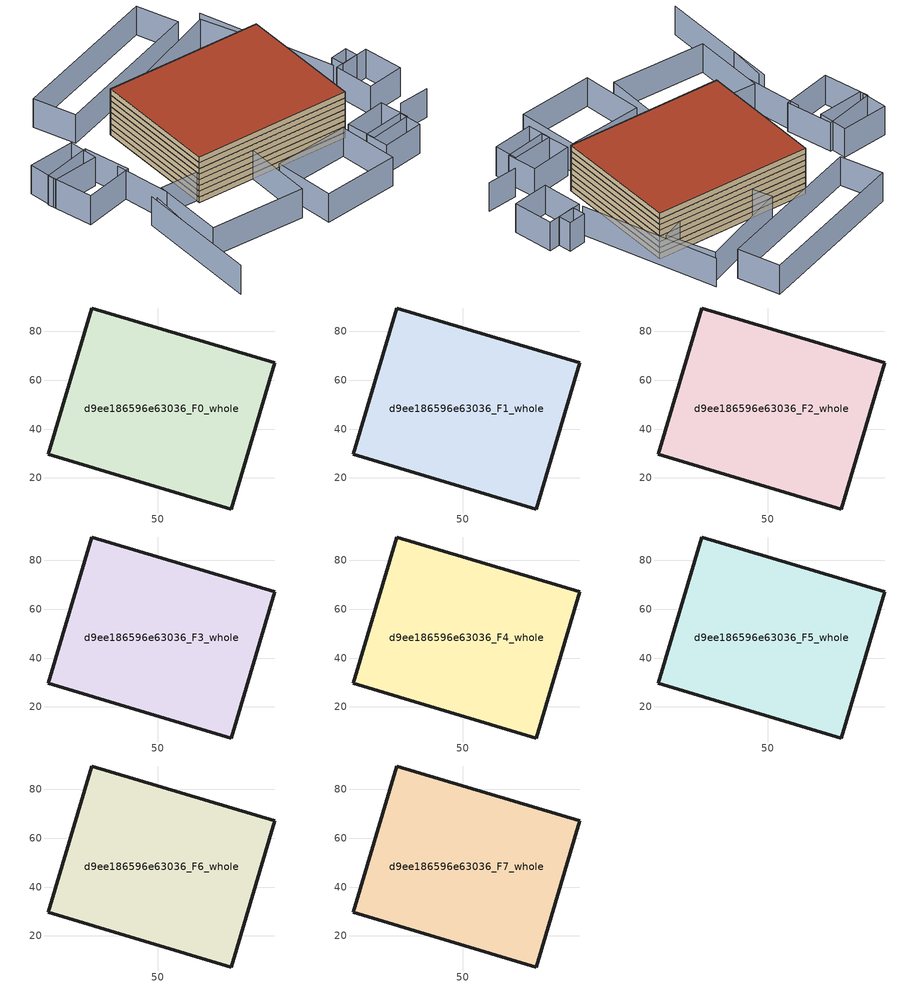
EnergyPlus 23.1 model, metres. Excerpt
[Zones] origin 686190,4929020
d9ee186596e63036_F0_whole
 floor ground (EU_floor_Construction): 80.04,7.3 97.93,67.14 23.15,89.5 5.26,29.67 z0
 wall outside (EU_wall_Construction): 80.04,7.3 5.26,29.67 23.15,89.5 97.93,67.14 80.04,7.3 z0:3
d9ee186596e63036_F1_whole
 floor to d9ee186596e63036_F0_whole (EU_floor_Construction): 80.04,7.3 97.93,67.14 23.15,89.5 5.26,29.67 z3
 wall outside (EU_wall_Construction): 80.04,7.3 5.26,29.67 23.15,89.5 97.93,67.14 80.04,7.3 z3:6
d9ee186596e63036_F2_whole
 floor to d9ee186596e63036_F1_whole (EU_floor_Construction): 80.04,7.3 97.93,67.14 23.15,89.5 5.26,29.67 z6
 wall outside (EU_wall_Construction): 80.04,7.3 5.26,29.67 23.15,89.5 97.93,67.14 80.04,7.3 z6:9
d9ee186596e63036_F3_whole
 floor to d9ee186596e63036_F2_whole (EU_floor_Construction): 80.04,7.3 97.93,67.14 23.15,89.5 5.26,29.67 z9
 wall outside (EU_wall_Construction): 80.04,7.3 5.26,29.67 23.15,89.5 97.93,67.14 80.04,7.3 z9:12
d9ee186596e63036_F4_whole
 floor to d9ee186596e63036_F3_whole (EU_floor_Construction): 80.04,7.3 97.93,67.14 23.15,89.5 5.26,29.67 z12
 wall outside (EU_wall_Construction): 80.04,7.3 5.26,29.67 23.15,89.5 97.93,67.14 80.04,7.3 z12:15
d9ee186596e63036_F5_whole
 floor to d9ee186596e63036_F4_whole (EU_floor_Construction): 80.04,7.3 97.93,67.14 23.15,89.5 5.26,29.67 z15
 wall outside (EU_wall_Construction): 80.04,7.3 5.26,29.67 23.15,89.5 97.93,67.14 80.04,7.3 z15:18
d9ee186596e63036_F6_whole
 floor to d9ee186596e63036_F5_whole (EU_floor_Construction): 80.04,7.3 97.93,67.14 23.15,89.5 5.26,29.67 z18
 wall outside (EU_wall_Construction): 80.04,7.3 5.26,29.67 23.15,89.5 97.93,67.14 80.04,7.3 z18:21
d9ee186596e63036_F7_whole
 floor to d9ee186596e63036_F6_whole (EU_floor_Construction): 80.04,7.3 97.93,67.14 23.15,89.5 5.26,29.67 z21
 wall outside (EU_wall_Construction): 80.04,7.3 5.26,29.67 23.15,89.5 97.93,67.14 80.04,7.3 z21:24
 roof outside (EU_roof_Construction): 97.93,67.14 80.04,7.3 5.26,29.67 23.15,89.5 z24
shading: 97.35,-9.2 112.43,-11.92 / -19.13,34.2 -26.08,15.81 / -10.32,61.28 -13.26,33.27 / -19.75,36.46 -38.1,-23.45 / 102.91,30.17 100.26,98.46 / 70.73,-10.78 91.17,-13.41 / 91.17,-13.41 89.69,-24.93 / 89.69,-24.93 69.25,-22.31 / 69.25,-22.31 70.73,-10.78 / 63.48,-29.57 26.11,-23.07 / 26.11,-23.07 31.29,6.7 / 31.29,6.7 68.66,0.2 / 68.66,0.2 63.48,-29.57 / 71.87,-0.08 92.85,-2.29 / 92.85,-2.29 91.29,-17.11 / 91.29,-17.11 70.31,-14.91 / 70.31,-14.91 71.87,-0.08 / 22.24,-11.95 -22.9,2.07 / -22.9,2.07 -12.04,37.04 / -12.04,37.04 33.11,23.02 / 33.11,23.02 22.24,-11.95 / -34.62,57.71 -33.53,81.04 / -33.53,81.04 -8.08,79.86 / -8.08,79.86 -9.17,56.53 / -9.17,56.53 -34.62,57.71 / 118.09,6.08 99.95,8.38 / 99.95,8.38 102.46,28.17 / 102.46,28.17 120.6,25.87 / 120.6,25.87 118.09,6.08 / 114.97,26.58 106.34,27.45 / 106.34,27.45 106.98,33.84 / 106.98,33.84 115.61,32.97 / 115.61,32.97 114.97,26.58 / 49.71,91.06 96.68,95.66 / 96.68,95.66 99.07,71.27 / 99.07,71.27 52.1,66.67 / 52.1,66.67 49.71,91.06 / 8.32,119.11 88.55,123.27 / 88.55,123.27 89.66,101.93 / 89.66,101.93 9.42,97.77 / 9.42,97.77 8.32,119.11 / -8.25,87.33 -10.73,72.85 / -10.73,72.85 -33.91,76.82 / -33.91,76.82 -31.43,91.3 / -31.43,91.3 -8.25,87.33 z0:15
[Building]
EU S2 Campaign: North Axis=0; Terrain=City; Solar Distribution=FullExterior
[Site:Location]
Bologna: Latitude=44.5; Longitude=11.25; Time Zone=1; Elevation=37
[SizingPeriod:WeatherFileDays]
AnnualSizingPeriod: Begin Month=1; Begin Day of Month=1; End Month=12; End Day of Month=31; Day of Week for Start Day=Monday; Use Weather File Daylight Saving Period=No; Use Weather File Rain and Snow Indicators=No
[MATERIAL]
EU_InternalMass_Material: Roughness=MediumRough; Thickness=0.1; Conductivity=1; Density=1800; Specific Heat=900; Thermal Absorptance=0.9; Solar Absorptance=0.7; Visible Absorptance=0.7
[MATERIAL:NOMASS] Roughness=MediumRough; Thermal Absorptance=0.9; Solar Absorptance=0.7; Visible Absorptance=0.7
Name | Thermal Resistance
EU_wall_NoMass | 0.905828
EU_roof_NoMass | 0.37593
EU_floor_NoMass | 0.67114
[CONSTRUCTION]
EU_wall_Construction: EU_wall_NoMass
EU_roof_Construction: EU_roof_NoMass
EU_floor_Construction: EU_floor_NoMass
EU_InternalMass_Construction: EU_InternalMass_Material
[ZONE] Type=1; Multiplier=1; Ceiling Height=autocalculate; Volume=14623.4; Floor Area=autocalculate; Part of Total Floor Area=Yes
d9ee186596e63036_F0_whole; d9ee186596e63036_F1_whole; d9ee186596e63036_F2_whole; d9ee186596e63036_F3_whole; d9ee186596e63036_F4_whole; d9ee186596e63036_F5_whole; d9ee186596e63036_F6_whole; d9ee186596e63036_F7_whole
[INTERNALMASS] Construction=EU_InternalMass_Construction; Surface Area=4874.48
Name | Zone or ZoneList
d9ee186596e63036_F0_whole_EU_InternalMass | d9ee186596e63036_F0_whole
d9ee186596e63036_F1_whole_EU_InternalMass | d9ee186596e63036_F1_whole
d9ee186596e63036_F2_whole_EU_InternalMass | d9ee186596e63036_F2_whole
d9ee186596e63036_F3_whole_EU_InternalMass | d9ee186596e63036_F3_whole
d9ee186596e63036_F4_whole_EU_InternalMass | d9ee186596e63036_F4_whole
d9ee186596e63036_F5_whole_EU_InternalMass | d9ee186596e63036_F5_whole
d9ee186596e63036_F6_whole_EU_InternalMass | d9ee186596e63036_F6_whole
d9ee186596e63036_F7_whole_EU_InternalMass | d9ee186596e63036_F7_whole
[OTHEREQUIPMENT] Fuel Type=Electricity; Design Level Calculation Method=Watts/Area; Power per Zone Floor Area=1; Fraction Latent=0; Fraction Radiant=0; Fraction Lost=0; Carbon Dioxide Generation Rate=0; EndUse Subcategory=EU_Step8_InternalGains
Name | Zone or ZoneList or Space or SpaceList | Schedule
EU_Step8_InternalGain_d9ee186596e63036_F0_whole_f000 | d9ee186596e63036_F0_whole | EU_Step8_GainSchedule_d9ee186596e63036_F0_whole_f000
EU_Step8_InternalGain_d9ee186596e63036_F1_whole_f000 | d9ee186596e63036_F1_whole | EU_Step8_GainSchedule_d9ee186596e63036_F1_whole_f000
EU_Step8_InternalGain_d9ee186596e63036_F2_whole_f000 | d9ee186596e63036_F2_whole | EU_Step8_GainSchedule_d9ee186596e63036_F2_whole_f000
EU_Step8_InternalGain_d9ee186596e63036_F3_whole_f000 | d9ee186596e63036_F3_whole | EU_Step8_GainSchedule_d9ee186596e63036_F3_whole_f000
EU_Step8_InternalGain_d9ee186596e63036_F4_whole_f000 | d9ee186596e63036_F4_whole | EU_Step8_GainSchedule_d9ee186596e63036_F4_whole_f000
EU_Step8_InternalGain_d9ee186596e63036_F5_whole_f000 | d9ee186596e63036_F5_whole | EU_Step8_GainSchedule_d9ee186596e63036_F5_whole_f000
EU_Step8_InternalGain_d9ee186596e63036_F6_whole_f000 | d9ee186596e63036_F6_whole | EU_Step8_GainSchedule_d9ee186596e63036_F6_whole_f000
EU_Step8_InternalGain_d9ee186596e63036_F7_whole_f000 | d9ee186596e63036_F7_whole | EU_Step8_GainSchedule_d9ee186596e63036_F7_whole_f000
[ZONEVENTILATION:DESIGNFLOWRATE] Schedule=EU_AlwaysOn; Design Flow Rate Calculation Method=AirChanges/Hour; Air Changes per Hour=0.73129; Ventilation Type=Natural; Fan Pressure Rise=0; Fan Total Efficiency=1; Constant Term Coefficient=1; Temperature Term Coefficient=0; Velocity Term Coefficient=0; Velocity Squared Term Coefficient=0; Minimum Indoor Temperature=-100; Maximum Indoor Temperature=100; Delta Temperature=-100; Minimum Outdoor Temperature=-100; Maximum Outdoor Temperature=100; Maximum Wind Speed=40
Name | Zone or ZoneList or Space or SpaceList
EU_ConstantAir_d9ee186596e63036_F0_whole | d9ee186596e63036_F0_whole
EU_ConstantAir_d9ee186596e63036_F1_whole | d9ee186596e63036_F1_whole
EU_ConstantAir_d9ee186596e63036_F2_whole | d9ee186596e63036_F2_whole
EU_ConstantAir_d9ee186596e63036_F3_whole | d9ee186596e63036_F3_whole
EU_ConstantAir_d9ee186596e63036_F4_whole | d9ee186596e63036_F4_whole
EU_ConstantAir_d9ee186596e63036_F5_whole | d9ee186596e63036_F5_whole
EU_ConstantAir_d9ee186596e63036_F6_whole | d9ee186596e63036_F6_whole
EU_ConstantAir_d9ee186596e63036_F7_whole | d9ee186596e63036_F7_whole
[HVACTEMPLATE:THERMOSTAT] Constant Heating Setpoint=20; Constant Cooling Setpoint=50
EU_HeatOnly_d9ee186596e63036_F0_whole; EU_HeatOnly_d9ee186596e63036_F1_whole; EU_HeatOnly_d9ee186596e63036_F2_whole; EU_HeatOnly_d9ee186596e63036_F3_whole; EU_HeatOnly_d9ee186596e63036_F4_whole; EU_HeatOnly_d9ee186596e63036_F5_whole; EU_HeatOnly_d9ee186596e63036_F6_whole; EU_HeatOnly_d9ee186596e63036_F7_whole
[HVACTEMPLATE:ZONE:IDEALLOADSAIRSYSTEM] System Availability Schedule=EU_AlwaysOn; Maximum Heating Supply Air Temperature=50; Minimum Cooling Supply Air Temperature=13; Maximum Heating Supply Air Humidity Ratio=0.0156; Minimum Cooling Supply Air Humidity Ratio=0.0077; Heating Limit=NoLimit; Cooling Limit=NoLimit; Heating Availability Schedule=EU_AlwaysOn; Cooling Availability Schedule=EU_CoolingOff; Dehumidification Control Type=ConstantSensibleHeatRatio; Cooling Sensible Heat Ratio=0.7; Dehumidification Setpoint=60; Humidification Control Type=None; Humidification Setpoint=30; Outdoor Air Method=None; Outdoor Air Flow Rate per Person=0.00944; Outdoor Air Flow Rate per Zone Floor Area=0; Outdoor Air Flow Rate per Zone=0; Demand Controlled Ventilation Type=None; Outdoor Air Economizer Type=NoEconomizer; Heat Recovery Type=None; Sensible Heat Recovery Effectiveness=0.7; Latent Heat Recovery Effectiveness=0.65
Name | Template Thermostat
d9ee186596e63036_F0_whole | EU_HeatOnly_d9ee186596e63036_F0_whole
d9ee186596e63036_F1_whole | EU_HeatOnly_d9ee186596e63036_F1_whole
d9ee186596e63036_F2_whole | EU_HeatOnly_d9ee186596e63036_F2_whole
d9ee186596e63036_F3_whole | EU_HeatOnly_d9ee186596e63036_F3_whole
d9ee186596e63036_F4_whole | EU_HeatOnly_d9ee186596e63036_F4_whole
d9ee186596e63036_F5_whole | EU_HeatOnly_d9ee186596e63036_F5_whole
d9ee186596e63036_F6_whole | EU_HeatOnly_d9ee186596e63036_F6_whole
d9ee186596e63036_F7_whole | EU_HeatOnly_d9ee186596e63036_F7_whole
[SIZING:ZONE] Zone Cooling Design Supply Air Temperature Input Method=SupplyAirTemperature; Zone Cooling Design Supply Air Temperature=13; Zone Heating Design Supply Air Temperature Input Method=SupplyAirTemperature; Zone Heating Design Supply Air Temperature=50; Zone Cooling Design Supply Air Humidity Ratio=0.008; Zone Heating Design Supply Air Humidity Ratio=0.008; Cooling Design Air Flow Method=DesignDay; Cooling Design Air Flow Rate=0; Cooling Minimum Air Flow per Zone Floor Area=0.000762; Cooling Minimum Air Flow=0; Cooling Minimum Air Flow Fraction=0.2; Heating Design Air Flow Method=DesignDay; Heating Design Air Flow Rate=0; Heating Maximum Air Flow per Zone Floor Area=0.002032; Heating Maximum Air Flow=0.141576; Heating Maximum Air Flow Fraction=0.3; Account for Dedicated Outdoor Air System=No; Dedicated Outdoor Air System Control Strategy=NeutralSupplyAir; Dedicated Outdoor Air Low Setpoint Temperature for Design=autosize; Dedicated Outdoor Air High Setpoint Temperature for Design=autosize; Zone Load Sizing Method=Sensible Load Only No Latent Load; Zone Latent Cooling Design Supply Air Humidity Ratio Input Method=HumidityRatioDifference; Zone Cooling Design Supply Air Humidity Ratio Difference=0.005; Zone Latent Heating Design Supply Air Humidity Ratio Input Method=HumidityRatioDifference; Zone Humidification Design Supply Air Humidity Ratio Difference=0.005
d9ee186596e63036_F0_whole; d9ee186596e63036_F1_whole; d9ee186596e63036_F2_whole; d9ee186596e63036_F3_whole; d9ee186596e63036_F4_whole; d9ee186596e63036_F5_whole; d9ee186596e63036_F6_whole; d9ee186596e63036_F7_whole
[SCHEDULE:CONSTANT]
Name | Hourly Value
EU_AlwaysOn | 1
EU_CoolingOff | 0
[SCHEDULE:FILE] Column Number=1; Rows to Skip at Top=0; Number of Hours of Data=8760; Column Separator=Comma; Interpolate to Timestep=No; Minutes per Item=60; Adjust Schedule for Daylight Savings=Yes
Name | File
EU_Step8_GainSchedule_d9ee186596e63036_F0_whole_f000 | ../../schedules/d9ee186596e63036/d9ee186596e63036_F0_whole_f000_gain.csv
EU_Step8_GainSchedule_d9ee186596e63036_F1_whole_f000 | ../../schedules/d9ee186596e63036/d9ee186596e63036_F1_whole_f000_gain.csv
EU_Step8_GainSchedule_d9ee186596e63036_F2_whole_f000 | ../../schedules/d9ee186596e63036/d9ee186596e63036_F2_whole_f000_gain.csv
EU_Step8_GainSchedule_d9ee186596e63036_F3_whole_f000 | ../../schedules/d9ee186596e63036/d9ee186596e63036_F3_whole_f000_gain.csv
EU_Step8_GainSchedule_d9ee186596e63036_F4_whole_f000 | ../../schedules/d9ee186596e63036/d9ee186596e63036_F4_whole_f000_gain.csv
EU_Step8_GainSchedule_d9ee186596e63036_F5_whole_f000 | ../../schedules/d9ee186596e63036/d9ee186596e63036_F5_whole_f000_gain.csv
EU_Step8_GainSchedule_d9ee186596e63036_F6_whole_f000 | ../../schedules/d9ee186596e63036/d9ee186596e63036_F6_whole_f000_gain.csv
EU_Step8_GainSchedule_d9ee186596e63036_F7_whole_f000 | ../../schedules/d9ee186596e63036/d9ee186596e63036_F7_whole_f000_gain.csv
